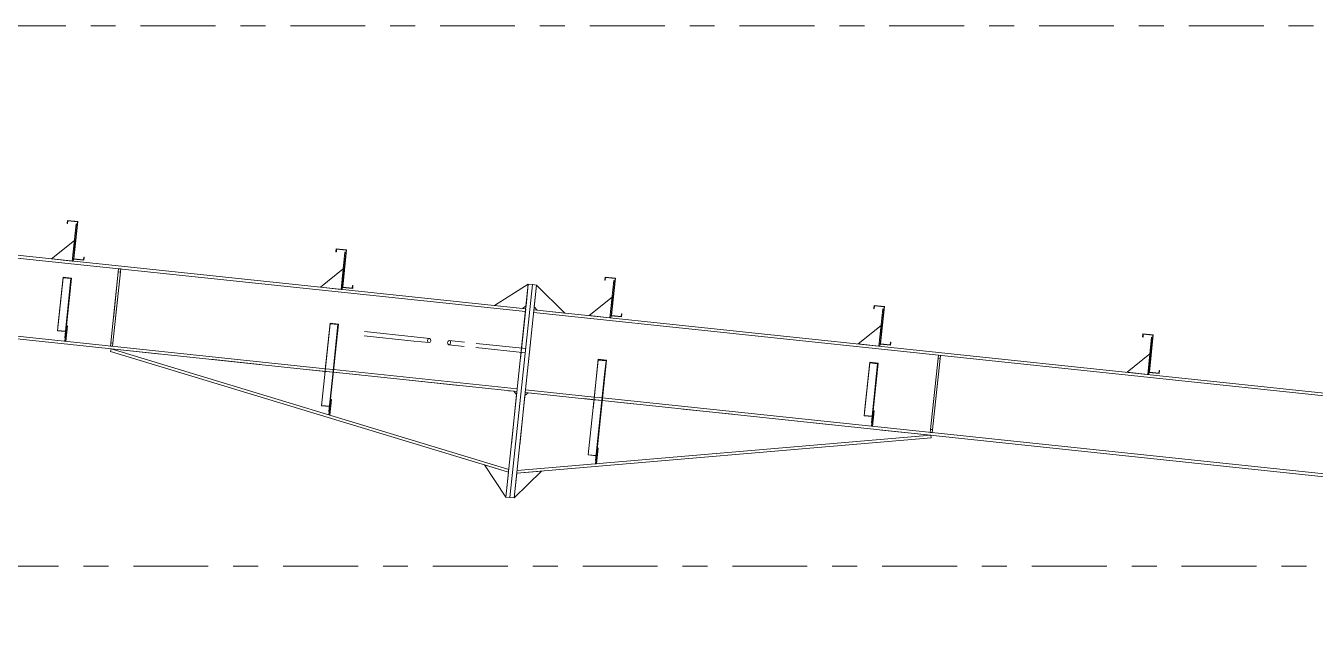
# Model space of a CAD drawing. Header units: millimetres. Extents: x -94 to 729, y -75 to 499.
# Drawn here: x 265.2 to 316.9, y 430.3 to 455.1 of the extents above; entities that cross this region are included whole.
import ezdxf

# ---------------------------------------------------------------- set-up
doc = ezdxf.new("R2010")
doc.units = ezdxf.units.MM
for name, pattern in [('XKITLINE00', [0]), ('XKITLINE02', [4, 2, -2]), ('XKITLINE03', [6, 3, -1, 1, -1])]:
    doc.linetypes.add(name, pattern=pattern)
doc.layers.add('Part', color=2, linetype='Continuous', lineweight=0)
doc.layers.add('S-grid', color=1, linetype='Continuous', lineweight=0)

# ---------------------------------------------------------------- blocks, each defined once
blk = doc.blocks.new('*A487')
at = {"layer": 'Part'}
blk.add_hatch(color=3, dxfattribs=at).paths.add_polyline_path([(277.384, 443.185), (277.386, 443.211), (277.718, 443.176), (277.663, 442.656), (277.646, 442.658), (277.699, 443.152)], flags=17)
blk = doc.blocks.new('*A488')
at = {"layer": 'Part'}
blk.add_hatch(color=3, dxfattribs=at).paths.add_polyline_path([(266.685, 445.028), (266.687, 445.049), (267.018, 445.014), (266.974, 444.594), (266.957, 444.596), (266.999, 444.995)], flags=17)
blk = doc.blocks.new('*A489')
at = {"layer": 'Part'}
blk.add_hatch(color=3, dxfattribs=at).paths.add_polyline_path([(288.124, 441.733), (288.127, 441.762), (288.458, 441.727), (288.398, 441.155), (288.382, 441.157), (288.439, 441.7)], flags=17)
blk = doc.blocks.new('*A491')
at = {"layer": 'Part'}
blk.add_hatch(color=3, dxfattribs=at).paths.add_polyline_path([(299.005, 441.619), (299.007, 441.64), (299.339, 441.605), (299.295, 441.185), (299.278, 441.187), (299.32, 441.585)], flags=17)
blk = doc.blocks.new('*A492')
at = {"layer": 'Part'}
blk.add_hatch(color=3, dxfattribs=at).paths.add_polyline_path([(289.047, 443.476), (289.058, 443.585), (289.073, 443.584), (289.06, 443.459), (288.646, 443.503), (288.803, 444.997), (288.419, 445.037), (288.407, 444.928), (288.392, 444.929), (288.405, 445.054), (288.82, 445.01), (288.662, 443.516)], flags=17)
blk = doc.blocks.new('*A493')
at = {"layer": 'Part'}
blk.add_hatch(color=3, dxfattribs=at).paths.add_polyline_path([(289.047, 443.476), (289.058, 443.585), (289.073, 443.584), (289.06, 443.459), (288.646, 443.503), (288.803, 444.997), (288.419, 445.037), (288.407, 444.928), (288.392, 444.929), (288.405, 445.054), (288.82, 445.01), (288.662, 443.516)], flags=17)
blk = doc.blocks.new('*A494')
at = {"layer": 'Part'}
blk.add_hatch(color=3, dxfattribs=at).paths.add_polyline_path([(278.273, 444.612), (278.285, 444.722), (278.3, 444.72), (278.287, 444.596), (277.872, 444.639), (278.03, 446.133), (277.645, 446.173), (277.634, 446.064), (277.619, 446.066), (277.632, 446.19), (278.046, 446.146), (277.889, 444.653)], flags=17)
blk = doc.blocks.new('*A495')
at = {"layer": 'Part'}
blk.add_hatch(color=3, dxfattribs=at).paths.add_polyline_path([(278.273, 444.612), (278.285, 444.722), (278.3, 444.72), (278.287, 444.596), (277.872, 444.639), (278.03, 446.133), (277.645, 446.173), (277.634, 446.064), (277.619, 446.066), (277.632, 446.19), (278.046, 446.146), (277.889, 444.653)], flags=17)
blk = doc.blocks.new('*A496')
at = {"layer": 'Part'}
blk.add_hatch(color=3, dxfattribs=at).paths.add_polyline_path([(267.5, 445.749), (267.511, 445.858), (267.526, 445.856), (267.513, 445.732), (267.099, 445.776), (267.256, 447.269), (266.872, 447.31), (266.86, 447.2), (266.845, 447.202), (266.858, 447.326), (267.273, 447.283), (267.115, 445.789)], flags=17)
blk = doc.blocks.new('*A497')
at = {"layer": 'Part'}
blk.add_hatch(color=3, dxfattribs=at).paths.add_polyline_path([(267.5, 445.749), (267.511, 445.858), (267.526, 445.856), (267.513, 445.732), (267.099, 445.776), (267.256, 447.269), (266.872, 447.31), (266.86, 447.2), (266.845, 447.202), (266.858, 447.326), (267.273, 447.283), (267.115, 445.789)], flags=17)
blk = doc.blocks.new('*A504')
at = {"layer": 'Part'}
blk.add_hatch(color=3, dxfattribs=at).paths.add_polyline_path([(310.594, 441.203), (310.605, 441.313), (310.62, 441.311), (310.607, 441.187), (310.193, 441.23), (310.35, 442.724), (309.966, 442.764), (309.954, 442.655), (309.939, 442.657), (309.953, 442.781), (310.367, 442.737), (310.209, 441.244)], flags=17)
blk = doc.blocks.new('*A505')
at = {"layer": 'Part'}
blk.add_hatch(color=3, dxfattribs=at).paths.add_polyline_path([(310.594, 441.203), (310.605, 441.313), (310.62, 441.311), (310.607, 441.187), (310.193, 441.23), (310.35, 442.724), (309.966, 442.764), (309.954, 442.655), (309.939, 442.657), (309.953, 442.781), (310.367, 442.737), (310.209, 441.244)], flags=17)
blk = doc.blocks.new('*A506')
at = {"layer": 'Part'}
blk.add_hatch(color=3, dxfattribs=at).paths.add_polyline_path([(299.82, 442.34), (299.832, 442.449), (299.847, 442.447), (299.834, 442.323), (299.419, 442.367), (299.577, 443.86), (299.192, 443.901), (299.181, 443.791), (299.166, 443.793), (299.179, 443.917), (299.593, 443.874), (299.436, 442.38)], flags=17)
blk = doc.blocks.new('*A507')
at = {"layer": 'Part'}
blk.add_hatch(color=3, dxfattribs=at).paths.add_polyline_path([(299.82, 442.34), (299.832, 442.449), (299.847, 442.447), (299.834, 442.323), (299.419, 442.367), (299.577, 443.86), (299.192, 443.901), (299.181, 443.791), (299.166, 443.793), (299.179, 443.917), (299.593, 443.874), (299.436, 442.38)], flags=17)
blk = doc.blocks.new('*A1758')
at = {"layer": 'S-grid', "color": 1, "linetype": 'XKITLINE03', "lineweight": 0}
blk.add_line((233.79, 455.134), (578.208, 455.134), dxfattribs=at)
blk = doc.blocks.new('*A1759')
at = {"layer": 'S-grid', "color": 1, "linetype": 'XKITLINE03', "lineweight": 0}
blk.add_line((-54.497, 433.467), (464.656, 433.467), dxfattribs=at)
blk = doc.blocks.new('*A1761')
at = {"layer": 'Part', "color": 7, "linetype": 'XKITLINE02', "lineweight": 0}
for p, q in [((212.574, 451.334), (212.248, 448.235)), ((212.577, 451.359), (212.586, 451.442)), ((285.22, 443.781), (284.87, 440.466)), ((277.514, 441.242), (277.182, 441.277)), ((277.525, 441.349), (277.194, 441.384))]:
    blk.add_line(p, q, dxfattribs=at)
at = {"layer": 'Part', "color": 2, "linetype": 'XKITLINE00', "lineweight": 0}
for p, q in [((212.577, 451.359), (212.574, 451.334)), ((285.208, 443.673), (212.574, 451.334)), ((212.586, 451.442), (285.22, 443.781)), ((212.248, 448.235), (212.236, 448.127)), ((277.182, 441.277), (212.236, 448.127)), ((277.194, 441.384), (212.248, 448.235)), ((284.87, 440.466), (277.514, 441.242)), ((284.881, 440.574), (277.525, 441.349))]:
    blk.add_line(p, q, dxfattribs=at)
blk = doc.blocks.new('*A2143')
at = {"layer": 'Part', "color": 7, "linetype": 'XKITLINE02', "lineweight": 0}
for p, q in [((285.201, 440.431), (285.551, 443.746)), ((288.299, 440.213), (287.967, 440.248)), ((288.287, 440.105), (287.956, 440.14)), ((384.641, 433.294), (380.891, 430.338)), ((374.476, 431.014), (374.144, 431.049)), ((374.487, 431.122), (374.156, 431.157))]:
    blk.add_line(p, q, dxfattribs=at)
at = {"layer": 'Part', "color": 2, "linetype": 'XKITLINE00', "lineweight": 0}
for p, q in [((384.519, 433.198), (285.54, 443.638)), ((285.551, 443.746), (384.641, 433.294)), ((287.956, 440.14), (285.201, 440.431)), ((287.967, 440.248), (285.213, 440.539)), ((374.156, 431.157), (288.299, 440.213)), ((374.144, 431.049), (288.287, 440.105)), ((380.891, 430.338), (374.476, 431.014)), ((381.012, 430.434), (374.487, 431.122))]:
    blk.add_line(p, q, dxfattribs=at)
blk = doc.blocks.new('*A2192')
at = {"layer": 'Part', "color": 7, "linetype": 'XKITLINE02', "lineweight": 0}
for p, q in [((285.189, 440.31), (284.86, 437.199)), ((301.459, 438.716), (285.322, 440.418))]:
    blk.add_line(p, q, dxfattribs=at)
at = {"layer": 'Part', "color": 2, "linetype": 'XKITLINE00', "lineweight": 0}
for p, q in [((285.322, 440.418), (285.189, 440.31)), ((301.459, 438.716), (284.872, 437.308)), ((301.468, 438.608), (301.459, 438.716)), ((301.468, 438.608), (284.86, 437.199))]:
    blk.add_line(p, q, dxfattribs=at)
blk = doc.blocks.new('*A2193')
at = {"layer": 'Part', "color": 2, "linetype": 'XKITLINE00', "lineweight": 0}
for p, q in [((268.613, 442.181), (268.581, 442.077)), ((284.529, 437.234), (268.581, 442.077)), ((284.541, 437.343), (268.613, 442.181)), ((284.749, 440.479), (284.857, 440.345))]:
    blk.add_line(p, q, dxfattribs=at)
at = {"layer": 'Part', "color": 7, "linetype": 'XKITLINE02', "lineweight": 0}
for p, q in [((268.613, 442.181), (284.749, 440.479)), ((284.857, 440.345), (284.529, 437.234))]:
    blk.add_line(p, q, dxfattribs=at)
blk = doc.blocks.new('*A2194')
at = {"layer": 'Part', "color": 2, "linetype": 'XKITLINE00', "lineweight": 0}
blk.add_line((285.857, 437.283), (284.756, 436.204), dxfattribs=at)
at = {"layer": 'Part', "color": 7, "linetype": 'XKITLINE02', "lineweight": 0}
for p, q in [((284.756, 436.204), (284.86, 437.199)), ((284.86, 437.199), (285.857, 437.283))]:
    blk.add_line(p, q, dxfattribs=at)
blk = doc.blocks.new('*A2195')
at = {"layer": 'Part', "color": 2, "linetype": 'XKITLINE00', "lineweight": 0}
blk.add_line((284.424, 436.239), (283.572, 437.524), dxfattribs=at)
at = {"layer": 'Part', "color": 7, "linetype": 'XKITLINE02', "lineweight": 0}
for p, q in [((283.572, 437.524), (284.529, 437.234)), ((284.529, 437.234), (284.424, 436.239))]:
    blk.add_line(p, q, dxfattribs=at)
blk = doc.blocks.new('*A2196')
at = {"layer": 'Part', "color": 2, "linetype": 'XKITLINE00', "lineweight": 0}
for p, q in [((288.128, 438.193), (288.063, 437.579)), ((288.086, 438.197), (288.128, 438.193)), ((288.065, 438.002), (288.021, 437.576))]:
    blk.add_line(p, q, dxfattribs=at)
at = {"layer": 'Part', "color": 7, "linetype": 'XKITLINE02', "lineweight": 0}
for p, q in [((288.065, 438.002), (288.086, 438.197)), ((288.034, 437.7), (288.075, 437.696)), ((288.062, 437.571), (288.021, 437.576)), ((288.063, 437.579), (288.062, 437.571))]:
    blk.add_line(p, q, dxfattribs=at)
blk = doc.blocks.new('*A2197')
at = {"layer": 'Part', "color": 7, "linetype": 'XKITLINE02', "lineweight": 0}
for p, q in [((288.086, 438.197), (288.021, 437.576)), ((288.062, 437.571), (288.128, 438.193)), ((288.128, 438.193), (288.086, 438.197)), ((288.034, 437.7), (288.075, 437.696)), ((288.021, 437.576), (288.062, 437.571))]:
    blk.add_line(p, q, dxfattribs=at)
blk = doc.blocks.new('*A2198')
at = {"layer": 'Part', "color": 2, "linetype": 'XKITLINE00', "lineweight": 0}
blk.add_line((277.909, 445.39), (276.993, 444.648), dxfattribs=at)
at = {"layer": 'Part', "color": 7, "linetype": 'XKITLINE02', "lineweight": 0}
for p, q in [((277.822, 444.561), (277.909, 445.39)), ((276.993, 444.648), (277.822, 444.561))]:
    blk.add_line(p, q, dxfattribs=at)
blk = doc.blocks.new('*A2199')
at = {"layer": 'Part', "color": 2, "linetype": 'XKITLINE00', "lineweight": 0}
for p, q in [((277.333, 439.532), (277.377, 439.94)), ((277.44, 440.149), (277.375, 439.528)), ((277.399, 440.154), (277.44, 440.149)), ((277.375, 439.528), (277.333, 439.532))]:
    blk.add_line(p, q, dxfattribs=at)
at = {"layer": 'Part', "color": 7, "linetype": 'XKITLINE02', "lineweight": 0}
for p, q in [((277.377, 439.94), (277.399, 440.154)), ((277.347, 439.656), (277.388, 439.652))]:
    blk.add_line(p, q, dxfattribs=at)
blk = doc.blocks.new('*A2200')
at = {"layer": 'Part', "color": 2, "linetype": 'XKITLINE00', "lineweight": 0}
for p, q in [((277.979, 446.053), (277.822, 444.561)), ((278.021, 446.048), (277.979, 446.053)), ((277.872, 444.639), (277.863, 444.557))]:
    blk.add_line(p, q, dxfattribs=at)
at = {"layer": 'Part', "color": 7, "linetype": 'XKITLINE02', "lineweight": 0}
for p, q in [((277.872, 444.639), (278.021, 446.048)), ((277.863, 444.557), (277.822, 444.561))]:
    blk.add_line(p, q, dxfattribs=at)
blk = doc.blocks.new('*A2201')
at = {"layer": 'Part', "color": 7, "linetype": 'XKITLINE02', "lineweight": 0}
for p, q in [((277.399, 440.154), (277.333, 439.532)), ((277.375, 439.528), (277.44, 440.149)), ((277.44, 440.149), (277.399, 440.154)), ((277.333, 439.532), (277.375, 439.528)), ((277.347, 439.656), (277.388, 439.652))]:
    blk.add_line(p, q, dxfattribs=at)
blk = doc.blocks.new('*A2202')
at = {"layer": 'Part', "color": 7, "linetype": 'XKITLINE02', "lineweight": 0}
for p, q in [((277.386, 443.211), (277.037, 439.9)), ((277.699, 443.152), (277.331, 439.666)), ((277.347, 439.665), (277.718, 443.176)), ((277.037, 439.9), (277.352, 439.867)), ((277.038, 439.911), (277.37, 439.876)), ((277.331, 439.666), (277.347, 439.665))]:
    blk.add_line(p, q, dxfattribs=at)
blk = doc.blocks.new('*A2203')
at = {"layer": 'Part', "color": 2, "linetype": 'XKITLINE00', "lineweight": 0}
for p, q in [((277.384, 443.185), (277.037, 439.9)), ((277.718, 443.176), (277.377, 439.94)), ((277.384, 443.185), (277.386, 443.211)), ((277.699, 443.152), (277.384, 443.185)), ((277.386, 443.211), (277.718, 443.176)), ((277.646, 442.658), (277.699, 443.152)), ((277.646, 442.658), (277.331, 439.666)), ((277.646, 442.658), (277.663, 442.656)), ((277.037, 439.9), (277.352, 439.867)), ((277.331, 439.666), (277.347, 439.665))]:
    blk.add_line(p, q, dxfattribs=at)
at = {"layer": 'Part', "color": 7, "linetype": 'XKITLINE02', "lineweight": 0}
for p, q in [((277.038, 439.911), (277.37, 439.876)), ((277.347, 439.665), (277.377, 439.94))]:
    blk.add_line(p, q, dxfattribs=at)
blk = doc.blocks.new('*A2204')
at = {"layer": 'Part', "color": 2, "linetype": 'XKITLINE00', "lineweight": 0}
blk.add_line((267.136, 446.526), (266.22, 445.785), dxfattribs=at)
at = {"layer": 'Part', "color": 7, "linetype": 'XKITLINE02', "lineweight": 0}
for p, q in [((267.048, 445.697), (267.136, 446.526)), ((266.22, 445.785), (267.048, 445.697))]:
    blk.add_line(p, q, dxfattribs=at)
blk = doc.blocks.new('*A2205')
at = {"layer": 'Part', "color": 2, "linetype": 'XKITLINE00', "lineweight": 0}
for p, q in [((266.752, 442.486), (266.79, 442.848)), ((266.859, 443.103), (266.793, 442.481)), ((266.817, 443.107), (266.859, 443.103))]:
    blk.add_line(p, q, dxfattribs=at)
at = {"layer": 'Part', "color": 7, "linetype": 'XKITLINE02', "lineweight": 0}
for p, q in [((266.79, 442.848), (266.817, 443.107)), ((266.793, 442.481), (266.752, 442.486)), ((266.765, 442.61), (266.806, 442.606))]:
    blk.add_line(p, q, dxfattribs=at)
blk = doc.blocks.new('*A2206')
at = {"layer": 'Part', "color": 2, "linetype": 'XKITLINE00', "lineweight": 0}
for p, q in [((267.206, 447.189), (267.048, 445.697)), ((267.247, 447.185), (267.206, 447.189)), ((267.099, 445.776), (267.09, 445.693))]:
    blk.add_line(p, q, dxfattribs=at)
at = {"layer": 'Part', "color": 7, "linetype": 'XKITLINE02', "lineweight": 0}
for p, q in [((267.099, 445.776), (267.247, 447.185)), ((267.09, 445.693), (267.048, 445.697))]:
    blk.add_line(p, q, dxfattribs=at)
blk = doc.blocks.new('*A2207')
at = {"layer": 'Part', "color": 7, "linetype": 'XKITLINE02', "lineweight": 0}
for p, q in [((266.817, 443.107), (266.752, 442.486)), ((266.793, 442.481), (266.859, 443.103)), ((266.859, 443.103), (266.817, 443.107)), ((266.752, 442.486), (266.793, 442.481)), ((266.765, 442.61), (266.806, 442.606))]:
    blk.add_line(p, q, dxfattribs=at)
blk = doc.blocks.new('*A2208')
at = {"layer": 'Part', "color": 7, "linetype": 'XKITLINE02', "lineweight": 0}
for p, q in [((266.687, 445.049), (266.461, 442.909)), ((266.999, 444.995), (266.75, 442.627)), ((266.766, 442.626), (267.018, 445.014)), ((266.461, 442.909), (266.776, 442.876)), ((266.462, 442.922), (266.794, 442.887)), ((266.75, 442.627), (266.766, 442.626))]:
    blk.add_line(p, q, dxfattribs=at)
blk = doc.blocks.new('*A2209')
at = {"layer": 'Part', "color": 2, "linetype": 'XKITLINE00', "lineweight": 0}
for p, q in [((266.685, 445.028), (266.461, 442.909)), ((266.685, 445.028), (266.687, 445.049)), ((266.999, 444.995), (266.685, 445.028)), ((266.687, 445.049), (267.018, 445.014)), ((267.018, 445.014), (266.79, 442.848)), ((266.957, 444.596), (266.999, 444.995)), ((266.957, 444.596), (266.75, 442.627)), ((266.974, 444.594), (266.957, 444.596)), ((266.461, 442.909), (266.776, 442.876)), ((266.75, 442.627), (266.766, 442.626))]:
    blk.add_line(p, q, dxfattribs=at)
at = {"layer": 'Part', "color": 7, "linetype": 'XKITLINE02', "lineweight": 0}
for p, q in [((266.462, 442.922), (266.794, 442.887)), ((266.79, 442.848), (266.766, 442.626))]:
    blk.add_line(p, q, dxfattribs=at)
blk = doc.blocks.new('*A2210')
at = {"layer": 'Part', "color": 7, "linetype": 'XKITLINE02', "lineweight": 0}
for p, q in [((268.909, 445.392), (268.583, 442.293)), ((268.665, 442.284), (268.992, 445.383)), ((268.992, 445.383), (268.909, 445.392)), ((268.896, 445.268), (268.979, 445.259)), ((268.583, 442.293), (268.665, 442.284)), ((268.596, 442.417), (268.679, 442.408))]:
    blk.add_line(p, q, dxfattribs=at)
blk = doc.blocks.new('*A2211')
at = {"layer": 'Part', "color": 2, "linetype": 'XKITLINE00', "lineweight": 0}
for p, q in [((268.583, 442.293), (268.909, 445.392)), ((268.992, 445.383), (268.665, 442.284))]:
    blk.add_line(p, q, dxfattribs=at)
at = {"layer": 'Part', "color": 7, "linetype": 'XKITLINE02', "lineweight": 0}
for p, q in [((268.992, 445.383), (268.909, 445.392)), ((268.896, 445.268), (268.979, 445.259)), ((268.665, 442.284), (268.583, 442.293)), ((268.679, 442.408), (268.596, 442.417))]:
    blk.add_line(p, q, dxfattribs=at)
blk = doc.blocks.new('*A2212')
at = {"layer": 'Part', "color": 2, "linetype": 'XKITLINE00', "lineweight": 0}
for p, q in [((284.59, 436.222), (285.49, 444.758)), ((285.656, 444.74), (284.756, 436.204)), ((285.49, 444.758), (285.656, 444.74)), ((284.756, 436.204), (284.59, 436.222))]:
    blk.add_line(p, q, dxfattribs=at)
blk = doc.blocks.new('*A2213')
at = {"layer": 'Part', "color": 2, "linetype": 'XKITLINE00', "lineweight": 0}
for p, q in [((285.324, 444.775), (284.424, 436.239)), ((284.59, 436.222), (285.49, 444.758)), ((285.49, 444.758), (285.324, 444.775)), ((284.424, 436.239), (284.59, 436.222))]:
    blk.add_line(p, q, dxfattribs=at)
blk = doc.blocks.new('*A2214')
at = {"layer": 'Part', "color": 2, "linetype": 'XKITLINE00', "lineweight": 0}
blk.add_line((288.683, 444.253), (287.767, 443.512), dxfattribs=at)
at = {"layer": 'Part', "color": 7, "linetype": 'XKITLINE02', "lineweight": 0}
for p, q in [((288.596, 443.425), (288.683, 444.253)), ((287.767, 443.512), (288.596, 443.425))]:
    blk.add_line(p, q, dxfattribs=at)
blk = doc.blocks.new('*A2215')
at = {"layer": 'Part', "color": 7, "linetype": 'XKITLINE02', "lineweight": 0}
for p, q in [((285.564, 443.87), (285.656, 444.74)), ((285.675, 443.733), (286.794, 443.615))]:
    blk.add_line(p, q, dxfattribs=at)
at = {"layer": 'Part', "color": 2, "linetype": 'XKITLINE00', "lineweight": 0}
for p, q in [((286.794, 443.615), (285.656, 444.74)), ((285.675, 443.733), (285.564, 443.87))]:
    blk.add_line(p, q, dxfattribs=at)
blk = doc.blocks.new('*A2216')
at = {"layer": 'Part', "color": 2, "linetype": 'XKITLINE00', "lineweight": 0}
for p, q in [((285.324, 444.775), (283.976, 443.912)), ((285.095, 443.794), (285.233, 443.905))]:
    blk.add_line(p, q, dxfattribs=at)
at = {"layer": 'Part', "color": 7, "linetype": 'XKITLINE02', "lineweight": 0}
for p, q in [((285.324, 444.775), (285.233, 443.905)), ((283.976, 443.912), (285.095, 443.794))]:
    blk.add_line(p, q, dxfattribs=at)
blk = doc.blocks.new('*A2217')
at = {"layer": 'Part', "color": 2, "linetype": 'XKITLINE00', "lineweight": 0}
for p, q in [((288.753, 444.916), (288.596, 443.425)), ((288.794, 444.912), (288.753, 444.916)), ((288.646, 443.503), (288.637, 443.42))]:
    blk.add_line(p, q, dxfattribs=at)
at = {"layer": 'Part', "color": 7, "linetype": 'XKITLINE02', "lineweight": 0}
for p, q in [((288.646, 443.503), (288.794, 444.912)), ((288.637, 443.42), (288.596, 443.425))]:
    blk.add_line(p, q, dxfattribs=at)
blk = doc.blocks.new('*A2218')
at = {"layer": 'Part', "color": 7, "linetype": 'XKITLINE02', "lineweight": 0}
for p, q in [((288.127, 441.762), (287.722, 437.926)), ((288.439, 441.7), (288.018, 437.71)), ((288.035, 437.709), (288.458, 441.727)), ((287.722, 437.926), (288.037, 437.893)), ((287.723, 437.936), (288.055, 437.901)), ((288.018, 437.71), (288.035, 437.709))]:
    blk.add_line(p, q, dxfattribs=at)
blk = doc.blocks.new('*A2219')
at = {"layer": 'Part', "color": 2, "linetype": 'XKITLINE00', "lineweight": 0}
for p, q in [((288.124, 441.733), (287.722, 437.926)), ((288.124, 441.733), (288.127, 441.762)), ((288.439, 441.7), (288.124, 441.733)), ((288.127, 441.762), (288.458, 441.727)), ((288.458, 441.727), (288.065, 438.002)), ((288.382, 441.157), (288.439, 441.7)), ((288.382, 441.157), (288.018, 437.71)), ((288.382, 441.157), (288.398, 441.155)), ((287.722, 437.926), (288.037, 437.893)), ((288.018, 437.71), (288.035, 437.709))]:
    blk.add_line(p, q, dxfattribs=at)
at = {"layer": 'Part', "color": 7, "linetype": 'XKITLINE02', "lineweight": 0}
for p, q in [((287.723, 437.936), (288.055, 437.901)), ((288.035, 437.709), (288.065, 438.002))]:
    blk.add_line(p, q, dxfattribs=at)
blk = doc.blocks.new('*A2220')
at = {"layer": 'Part', "color": 7, "linetype": 'XKITLINE02', "lineweight": 0}
for p, q in [((299.138, 439.698), (299.072, 439.077)), ((299.114, 439.072), (299.179, 439.694)), ((299.179, 439.694), (299.138, 439.698)), ((299.085, 439.201), (299.127, 439.197)), ((299.072, 439.077), (299.114, 439.072))]:
    blk.add_line(p, q, dxfattribs=at)
blk = doc.blocks.new('*A2221')
at = {"layer": 'Part', "color": 7, "linetype": 'XKITLINE02', "lineweight": 0}
for p, q in [((299.11, 439.439), (299.138, 439.698)), ((299.085, 439.201), (299.127, 439.197)), ((299.114, 439.072), (299.072, 439.077))]:
    blk.add_line(p, q, dxfattribs=at)
at = {"layer": 'Part', "color": 2, "linetype": 'XKITLINE00', "lineweight": 0}
for p, q in [((299.179, 439.694), (299.114, 439.072)), ((299.138, 439.698), (299.179, 439.694)), ((299.072, 439.077), (299.11, 439.439))]:
    blk.add_line(p, q, dxfattribs=at)
blk = doc.blocks.new('*A2226')
at = {"layer": 'Part', "color": 2, "linetype": 'XKITLINE00', "lineweight": 0}
for p, q in [((299.005, 441.619), (298.782, 439.5)), ((299.005, 441.619), (299.007, 441.64)), ((299.32, 441.585), (299.005, 441.619)), ((299.007, 441.64), (299.339, 441.605)), ((299.339, 441.605), (299.11, 439.439)), ((299.278, 441.187), (299.32, 441.585)), ((299.278, 441.187), (299.07, 439.218)), ((299.295, 441.185), (299.278, 441.187)), ((298.782, 439.5), (299.097, 439.467)), ((299.07, 439.218), (299.087, 439.216))]:
    blk.add_line(p, q, dxfattribs=at)
at = {"layer": 'Part', "color": 7, "linetype": 'XKITLINE02', "lineweight": 0}
for p, q in [((298.783, 439.513), (299.115, 439.478)), ((299.11, 439.439), (299.087, 439.216))]:
    blk.add_line(p, q, dxfattribs=at)
blk = doc.blocks.new('*A2227')
at = {"layer": 'Part', "color": 7, "linetype": 'XKITLINE02', "lineweight": 0}
for p, q in [((299.007, 441.64), (298.782, 439.5)), ((299.32, 441.585), (299.07, 439.218)), ((299.087, 439.216), (299.339, 441.605)), ((298.782, 439.5), (299.097, 439.467)), ((298.783, 439.513), (299.115, 439.478)), ((299.07, 439.218), (299.087, 439.216))]:
    blk.add_line(p, q, dxfattribs=at)
blk = doc.blocks.new('*A2228')
at = {"layer": 'Part', "color": 2, "linetype": 'XKITLINE00', "lineweight": 0}
for p, q in [((299.526, 443.78), (299.369, 442.288)), ((299.568, 443.776), (299.526, 443.78)), ((299.419, 442.367), (299.411, 442.284))]:
    blk.add_line(p, q, dxfattribs=at)
at = {"layer": 'Part', "color": 7, "linetype": 'XKITLINE02', "lineweight": 0}
for p, q in [((299.419, 442.367), (299.568, 443.776)), ((299.411, 442.284), (299.369, 442.288))]:
    blk.add_line(p, q, dxfattribs=at)
blk = doc.blocks.new('*A2229')
at = {"layer": 'Part', "color": 2, "linetype": 'XKITLINE00', "lineweight": 0}
blk.add_line((299.457, 443.117), (298.54, 442.376), dxfattribs=at)
at = {"layer": 'Part', "color": 7, "linetype": 'XKITLINE02', "lineweight": 0}
for p, q in [((299.369, 442.288), (299.457, 443.117)), ((298.54, 442.376), (299.369, 442.288))]:
    blk.add_line(p, q, dxfattribs=at)
blk = doc.blocks.new('*A2230')
at = {"layer": 'Part', "color": 2, "linetype": 'XKITLINE00', "lineweight": 0}
for p, q in [((310.3, 442.644), (310.143, 441.152)), ((310.341, 442.639), (310.3, 442.644)), ((310.193, 441.23), (310.184, 441.148))]:
    blk.add_line(p, q, dxfattribs=at)
at = {"layer": 'Part', "color": 7, "linetype": 'XKITLINE02', "lineweight": 0}
for p, q in [((310.193, 441.23), (310.341, 442.639)), ((310.184, 441.148), (310.143, 441.152))]:
    blk.add_line(p, q, dxfattribs=at)
blk = doc.blocks.new('*A2231')
at = {"layer": 'Part', "color": 2, "linetype": 'XKITLINE00', "lineweight": 0}
blk.add_line((310.23, 441.981), (309.314, 441.239), dxfattribs=at)
at = {"layer": 'Part', "color": 7, "linetype": 'XKITLINE02', "lineweight": 0}
for p, q in [((310.143, 441.152), (310.23, 441.981)), ((309.314, 441.239), (310.143, 441.152))]:
    blk.add_line(p, q, dxfattribs=at)
blk = doc.blocks.new('*A2232')
at = {"layer": 'Part', "color": 7, "linetype": 'XKITLINE02', "lineweight": 0}
for p, q in [((301.755, 441.928), (301.428, 438.828)), ((301.511, 438.819), (301.838, 441.919)), ((301.742, 441.803), (301.825, 441.795)), ((301.838, 441.919), (301.755, 441.928)), ((301.428, 438.828), (301.511, 438.819)), ((301.441, 438.953), (301.524, 438.944))]:
    blk.add_line(p, q, dxfattribs=at)
blk = doc.blocks.new('*A2233')
at = {"layer": 'Part', "color": 2, "linetype": 'XKITLINE00', "lineweight": 0}
for p, q in [((301.428, 438.828), (301.755, 441.928)), ((301.838, 441.919), (301.511, 438.819))]:
    blk.add_line(p, q, dxfattribs=at)
at = {"layer": 'Part', "color": 7, "linetype": 'XKITLINE02', "lineweight": 0}
for p, q in [((301.742, 441.803), (301.825, 441.795)), ((301.838, 441.919), (301.755, 441.928)), ((301.511, 438.819), (301.428, 438.828)), ((301.524, 438.944), (301.441, 438.953))]:
    blk.add_line(p, q, dxfattribs=at)
blk = doc.blocks.new('*A2238')
at = {"layer": 'Part', "color": 7, "linetype": 'XKITLINE02', "lineweight": 0}
for p, q in [((280.754, 442.66), (278.295, 442.919)), ((280.736, 442.494), (278.277, 442.753))]:
    blk.add_line(p, q, dxfattribs=at)
at = {"layer": 'Part', "color": 2, "linetype": 'XKITLINE00', "lineweight": 0}
for p, q in [((281.347, 442.429), (280.736, 442.494)), ((281.365, 442.595), (280.754, 442.66)), ((281.317, 442.576), (281.292, 442.519)), ((281.292, 442.519), (281.305, 442.458)), ((281.305, 442.458), (281.347, 442.429)), ((281.365, 442.595), (281.317, 442.576)), ((281.347, 442.429), (281.395, 442.449)), ((281.407, 442.566), (281.365, 442.595)), ((281.395, 442.449), (281.419, 442.506)), ((281.419, 442.506), (281.407, 442.566))]:
    blk.add_line(p, q, dxfattribs=at)
blk = doc.blocks.new('*A2239')
at = {"layer": 'Part', "color": 2, "linetype": 'XKITLINE00', "lineweight": 0}
for p, q in [((282.111, 442.492), (282.086, 442.435)), ((282.086, 442.435), (282.099, 442.375)), ((282.099, 442.375), (282.141, 442.346)), ((282.159, 442.511), (282.111, 442.492)), ((282.141, 442.346), (282.189, 442.365)), ((282.752, 442.281), (282.141, 442.346)), ((282.77, 442.447), (282.159, 442.511)), ((282.201, 442.482), (282.159, 442.511)), ((282.189, 442.365), (282.213, 442.422)), ((282.213, 442.422), (282.201, 442.482))]:
    blk.add_line(p, q, dxfattribs=at)
at = {"layer": 'Part', "color": 7, "linetype": 'XKITLINE02', "lineweight": 0}
for p, q in [((285.212, 442.022), (282.752, 442.281)), ((285.23, 442.188), (282.77, 442.447))]:
    blk.add_line(p, q, dxfattribs=at)
blk = doc.blocks.new('*A2240')
at = {"layer": 'Part', "color": 2, "linetype": 'XKITLINE00', "lineweight": 0}
for p, q in [((288.392, 444.929), (288.405, 445.054)), ((288.407, 444.928), (288.392, 444.929)), ((288.405, 445.054), (288.82, 445.01)), ((288.419, 445.037), (288.407, 444.928)), ((288.803, 444.997), (288.419, 445.037)), ((288.646, 443.503), (288.803, 444.997)), ((288.82, 445.01), (288.662, 443.516)), ((289.06, 443.459), (288.646, 443.503)), ((288.662, 443.516), (289.047, 443.476)), ((289.047, 443.476), (289.058, 443.585)), ((289.058, 443.585), (289.073, 443.584)), ((289.073, 443.584), (289.06, 443.459))]:
    blk.add_line(p, q, dxfattribs=at)
blk = doc.blocks.new('*A2241')
at = {"layer": 'Part', "color": 2, "linetype": 'XKITLINE00', "lineweight": 0}
for p, q in [((288.392, 444.929), (288.405, 445.054)), ((288.407, 444.928), (288.392, 444.929)), ((288.405, 445.054), (288.82, 445.01)), ((288.419, 445.037), (288.407, 444.928)), ((288.803, 444.997), (288.419, 445.037)), ((288.646, 443.503), (288.803, 444.997)), ((288.82, 445.01), (288.662, 443.516)), ((289.06, 443.459), (288.646, 443.503)), ((288.662, 443.516), (289.047, 443.476)), ((289.047, 443.476), (289.058, 443.585)), ((289.058, 443.585), (289.073, 443.584)), ((289.073, 443.584), (289.06, 443.459))]:
    blk.add_line(p, q, dxfattribs=at)
blk = doc.blocks.new('*A2242')
at = {"layer": 'Part', "color": 2, "linetype": 'XKITLINE00', "lineweight": 0}
for p, q in [((277.619, 446.066), (277.632, 446.19)), ((277.634, 446.064), (277.619, 446.066)), ((277.632, 446.19), (278.046, 446.146)), ((277.645, 446.173), (277.634, 446.064)), ((278.03, 446.133), (277.645, 446.173)), ((277.872, 444.639), (278.03, 446.133)), ((278.046, 446.146), (277.889, 444.653)), ((278.287, 444.596), (277.872, 444.639)), ((277.889, 444.653), (278.273, 444.612)), ((278.273, 444.612), (278.285, 444.722)), ((278.285, 444.722), (278.3, 444.72)), ((278.3, 444.72), (278.287, 444.596))]:
    blk.add_line(p, q, dxfattribs=at)
blk = doc.blocks.new('*A2243')
at = {"layer": 'Part', "color": 2, "linetype": 'XKITLINE00', "lineweight": 0}
for p, q in [((277.619, 446.066), (277.632, 446.19)), ((277.634, 446.064), (277.619, 446.066)), ((277.632, 446.19), (278.046, 446.146)), ((277.645, 446.173), (277.634, 446.064)), ((278.03, 446.133), (277.645, 446.173)), ((277.872, 444.639), (278.03, 446.133)), ((278.046, 446.146), (277.889, 444.653)), ((278.287, 444.596), (277.872, 444.639)), ((277.889, 444.653), (278.273, 444.612)), ((278.273, 444.612), (278.285, 444.722)), ((278.285, 444.722), (278.3, 444.72)), ((278.3, 444.72), (278.287, 444.596))]:
    blk.add_line(p, q, dxfattribs=at)
blk = doc.blocks.new('*A2244')
at = {"layer": 'Part', "color": 2, "linetype": 'XKITLINE00', "lineweight": 0}
for p, q in [((266.845, 447.202), (266.858, 447.326)), ((266.86, 447.2), (266.845, 447.202)), ((266.858, 447.326), (267.273, 447.283)), ((266.872, 447.31), (266.86, 447.2)), ((267.256, 447.269), (266.872, 447.31)), ((267.099, 445.776), (267.256, 447.269)), ((267.273, 447.283), (267.115, 445.789)), ((267.513, 445.732), (267.099, 445.776)), ((267.115, 445.789), (267.5, 445.749)), ((267.5, 445.749), (267.511, 445.858)), ((267.511, 445.858), (267.526, 445.856)), ((267.526, 445.856), (267.513, 445.732))]:
    blk.add_line(p, q, dxfattribs=at)
blk = doc.blocks.new('*A2245')
at = {"layer": 'Part', "color": 2, "linetype": 'XKITLINE00', "lineweight": 0}
for p, q in [((266.845, 447.202), (266.858, 447.326)), ((266.86, 447.2), (266.845, 447.202)), ((266.858, 447.326), (267.273, 447.283)), ((266.872, 447.31), (266.86, 447.2)), ((267.256, 447.269), (266.872, 447.31)), ((267.099, 445.776), (267.256, 447.269)), ((267.273, 447.283), (267.115, 445.789)), ((267.513, 445.732), (267.099, 445.776)), ((267.115, 445.789), (267.5, 445.749)), ((267.5, 445.749), (267.511, 445.858)), ((267.511, 445.858), (267.526, 445.856)), ((267.526, 445.856), (267.513, 445.732))]:
    blk.add_line(p, q, dxfattribs=at)
blk = doc.blocks.new('*A2254')
at = {"layer": 'Part', "color": 2, "linetype": 'XKITLINE00', "lineweight": 0}
for p, q in [((309.939, 442.657), (309.953, 442.781)), ((309.953, 442.781), (310.367, 442.737)), ((309.954, 442.655), (309.939, 442.657)), ((309.966, 442.764), (309.954, 442.655)), ((310.35, 442.724), (309.966, 442.764)), ((310.193, 441.23), (310.35, 442.724)), ((310.367, 442.737), (310.209, 441.244)), ((310.607, 441.187), (310.193, 441.23)), ((310.209, 441.244), (310.594, 441.203)), ((310.594, 441.203), (310.605, 441.313)), ((310.605, 441.313), (310.62, 441.311)), ((310.62, 441.311), (310.607, 441.187))]:
    blk.add_line(p, q, dxfattribs=at)
blk = doc.blocks.new('*A2255')
at = {"layer": 'Part', "color": 2, "linetype": 'XKITLINE00', "lineweight": 0}
for p, q in [((309.939, 442.657), (309.953, 442.781)), ((309.953, 442.781), (310.367, 442.737)), ((309.954, 442.655), (309.939, 442.657)), ((309.966, 442.764), (309.954, 442.655)), ((310.35, 442.724), (309.966, 442.764)), ((310.193, 441.23), (310.35, 442.724)), ((310.367, 442.737), (310.209, 441.244)), ((310.607, 441.187), (310.193, 441.23)), ((310.209, 441.244), (310.594, 441.203)), ((310.594, 441.203), (310.605, 441.313)), ((310.605, 441.313), (310.62, 441.311)), ((310.62, 441.311), (310.607, 441.187))]:
    blk.add_line(p, q, dxfattribs=at)
blk = doc.blocks.new('*A2256')
at = {"layer": 'Part', "color": 2, "linetype": 'XKITLINE00', "lineweight": 0}
for p, q in [((299.166, 443.793), (299.179, 443.917)), ((299.179, 443.917), (299.593, 443.874)), ((299.192, 443.901), (299.181, 443.791)), ((299.577, 443.86), (299.192, 443.901)), ((299.419, 442.367), (299.577, 443.86)), ((299.593, 443.874), (299.436, 442.38)), ((299.181, 443.791), (299.166, 443.793)), ((299.834, 442.323), (299.419, 442.367)), ((299.436, 442.38), (299.82, 442.34)), ((299.82, 442.34), (299.832, 442.449)), ((299.832, 442.449), (299.847, 442.447)), ((299.847, 442.447), (299.834, 442.323))]:
    blk.add_line(p, q, dxfattribs=at)
blk = doc.blocks.new('*A2257')
at = {"layer": 'Part', "color": 2, "linetype": 'XKITLINE00', "lineweight": 0}
for p, q in [((299.166, 443.793), (299.179, 443.917)), ((299.179, 443.917), (299.593, 443.874)), ((299.192, 443.901), (299.181, 443.791)), ((299.577, 443.86), (299.192, 443.901)), ((299.419, 442.367), (299.577, 443.86)), ((299.593, 443.874), (299.436, 442.38)), ((299.181, 443.791), (299.166, 443.793)), ((299.834, 442.323), (299.419, 442.367)), ((299.436, 442.38), (299.82, 442.34)), ((299.82, 442.34), (299.832, 442.449)), ((299.832, 442.449), (299.847, 442.447)), ((299.847, 442.447), (299.834, 442.323))]:
    blk.add_line(p, q, dxfattribs=at)

msp = doc.modelspace()

# ---------------------------------------------------------------- block references
at = {"lineweight": 0}
for name in ['*A1758', '*A1761', '*A496', '*A497', '*A2244', '*A2245', '*A2206', '*A2204', '*A494', '*A495', '*A2242', '*A2243', '*A2200', '*A2210', '*A2211', '*A2198', '*A2208', '*A2209', '*A488', '*A492', '*A493', '*A2240', '*A2241', '*A2217', '*A2216', '*A2213', '*A2212', '*A2215', '*A2214', '*A506', '*A507', '*A2256', '*A2257', '*A2143', '*A2228', '*A2205', '*A2207', '*A2202', '*A2203', '*A487', '*A2238', '*A2229', '*A504', '*A505', '*A2254', '*A2255', '*A2239', '*A2230', '*A2193', '*A2218', '*A2219', '*A489', '*A2232', '*A2233', '*A2231', '*A2226', '*A2227', '*A491', '*A2192', '*A2199', '*A2201', '*A2220', '*A2221', '*A2196', '*A2197', '*A2195', '*A2194', '*A1759']:
    msp.add_blockref(name, (0, 0), dxfattribs=at)

doc.saveas('drawing.dxf')
